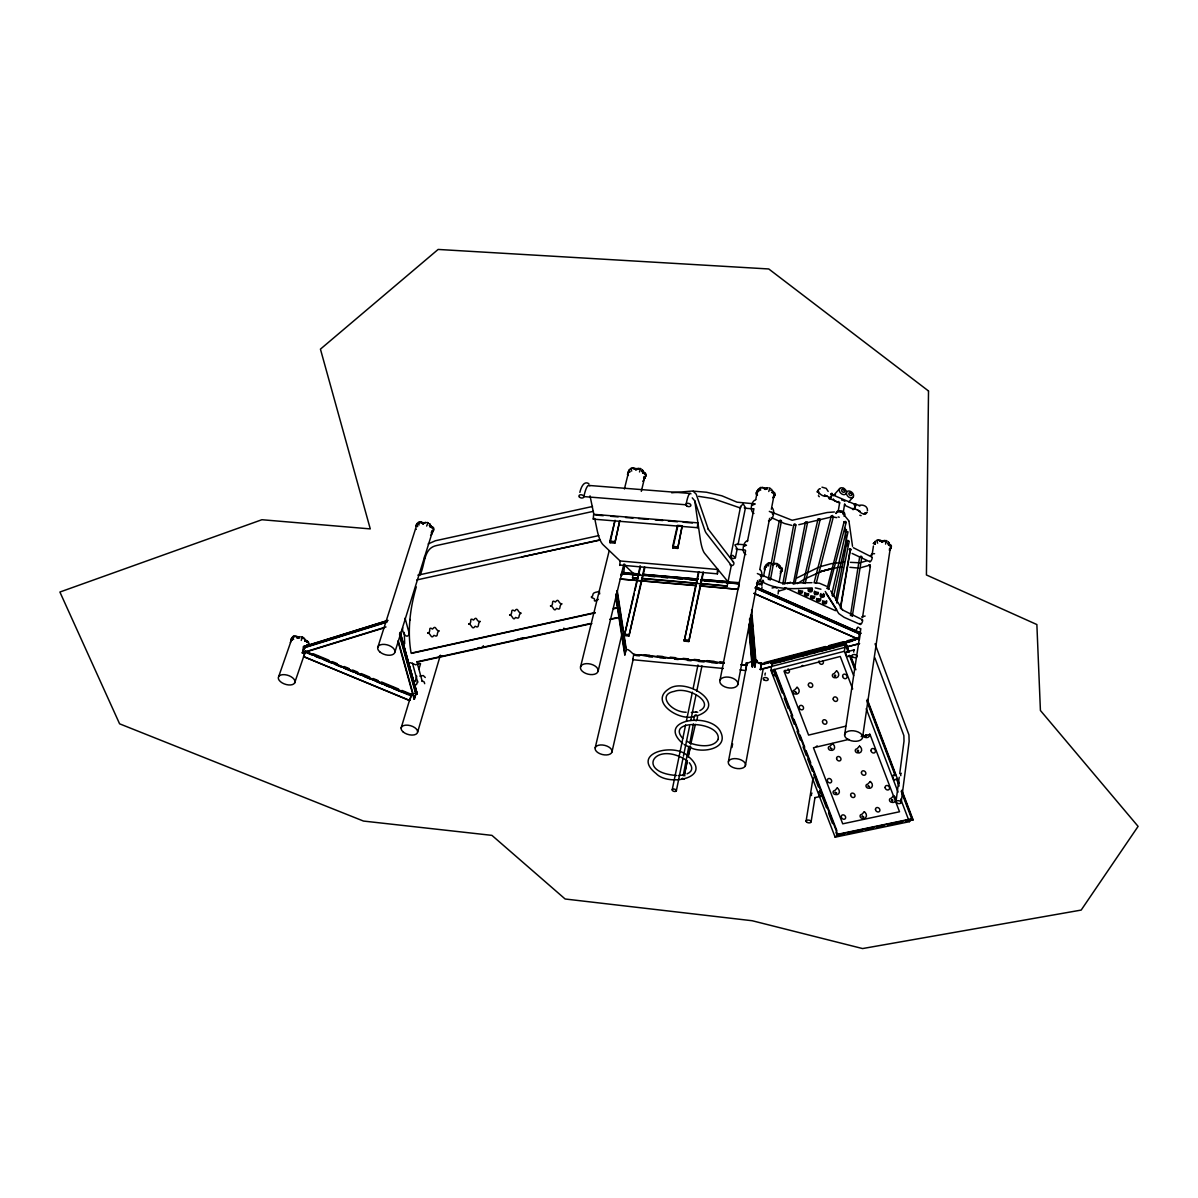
<?xml version="1.0" encoding="UTF-8"?>
<svg xmlns="http://www.w3.org/2000/svg" width="1198" height="1198" viewBox="0 0 1198 1198"><rect width="100%" height="100%" fill="white"/><g stroke="black" fill="none" stroke-linecap="round" stroke-linejoin="round"><path stroke-width="1.5" d="M424.556 558.732L424.556 556.516M550.496 606.068C554.554 605.349 550.361 598.79 555.348 602.025C559.137 597.218 557.998 603.972 561.982 603.852C558.283 605.364 561.907 611.13 556.606 608.329C553.686 612.912 553.581 606.038 550.496 605.844M509.644 615.068C513.702 614.14 509.464 607.835 514.766 610.995C518.075 606.188 517.656 613.106 521.175 613.151C517.266 614.754 521.115 619.875 515.559 617.464C512.909 621.777 512.654 614.918 509.644 614.844M480.054 621.358C477.283 623.035 479.964 629.13 475.157 626.24C471.997 630.897 471.892 624.218 468.718 623.859M739.256 582.932L739.061 582.513A1.827 0.839 -54.9 0 0 738.447 582.632L701.13 579.443M305.355 651.562L410.704 695.753L410.629 694.211M689.629 747.178L690.632 746.519L688.056 756.986L690.258 746.174L688.775 746.579L683.204 775.69M416.275 586.9C410.15 608 407.275 630.567 410.974 652.356M427.701 633.113C431.789 632.379 427.416 625.835 432.523 629.07C436.252 624.248 435.263 631.032 439.262 630.882C435.578 632.424 439.352 638.13 433.931 635.359C431.175 639.882 430.591 633.098 427.776 632.799M292.252 639.942L290.755 639.822L291.773 638.938L292.042 639.747L290.904 640.151L292.162 637.291L291.174 639.343M642.892 473.015L643.79 472.536L642.203 469.631L643.82 472.446L642.982 472.701L644.239 473.39L642.607 472.776M867.502 510.767C867.921 506.02 862.695 504.163 858.936 505.496M696.083 720.956C700.531 714.337 692.788 711.672 694.091 720.492M763.246 580.551L763.605 581.644M718.171 739.391C721.211 721.001 665.055 718.62 682.74 738.402M409.956 619.456L409.881 620.205M688.775 746.579C699.153 754.111 729.357 749.843 720.672 732.023C711.567 711.522 654.992 719.264 682.77 743.554M690.752 744.258L695.379 724.461M306.089 641.08A9.03 0.958 -67 0 1 306.329 641.484L304.112 637.995M296.834 637.381A9.03 0.913 -67 0 1 296.834 637.561L300.174 636.632M301.222 640.421L302.345 637.486A11.291 1.168 -67 0 0 302.345 637.261M399.518 633.997L416.125 693.912L417.114 693.927L400.521 635.554M623.694 573.213L624.697 564.243M805.176 583.516L820.166 519.408L819.312 518.719L818.009 519.123L803.259 582.902M761.778 588.562L762.048 586.975M684.942 775.78L682.935 775.226M901.181 802.42L909.132 741.532L908.938 734.868L875.034 643.79M895.969 801.866L899.234 777.217M899.713 773.638L904.011 741.158L903.861 735.572L874.884 657.837M778.086 593.923L778.61 590.015M782.728 583.366L784.75 584.07L795.876 524.934L794.813 523.855L793.78 524.424L782.773 584.07M795.876 524.934L794.888 525.233M862.635 736.905L890.369 547.411M844.59 735.123L859.161 639.657M860.284 632.304L860.838 628.636M862.515 617.614L870.362 566.205M872.039 555.198L873.432 546.018M859.37 639.642L754.021 593.399L859.37 639.642L860.464 632.784L756.163 586.915L755.294 587.859L860.344 634.027M858.562 638.998L859.385 633.607M853.635 675.627L844.365 651.278L845.369 644.824L772.066 664.081L770.913 670.446L835.141 837.177L909.327 821.693L911.798 819.147L901.166 791.249M850.46 615.547L859.685 556.785L861.062 556.142L861.811 557.01L852.302 616.206M811.121 821.738L814.969 797.539M806.089 821.199L813.113 777.562M833.119 596.499L831.996 595.166M842.973 514.152L844.68 503.804M838.226 511.276L839.678 502.531M851.239 549.867L850.266 548.849L840.337 608.12L841.43 609.033M840.622 608.195L850.55 548.864M818.009 519.123L820.166 519.408M427.746 523.421L426.653 526.057M850.026 550.182L849.232 549.403L850.266 548.849M866.813 512.489L864.402 513.702L866.813 512.489L865.51 514.092A5.406 2.696 34.7 0 1 858.861 511.082A2.501 1.258 34.7 0 0 857.648 510.138M833.583 596.304L848.034 531.882L846.237 531.178L846.387 532.241M771.257 666.777L760.431 669.622L761.149 664.126L755.953 661.88L751.64 609.917M760.431 669.622L761.419 664.336L858.652 638.669M745.351 765.777A8.76 4.837 11.1 0 0 734.209 758.619A8.76 4.837 11.1 0 0 731.124 766.495A8.76 4.837 11.1 0 0 745.351 765.777L763.231 668.559M779.089 582.348L781.111 571.341M750.367 617.075L754.575 667.091L755.953 661.88M846.087 531.253L846.402 529.546L831.891 593.819M770.479 579.547L781.425 521.01L780.647 520.127L779.314 520.651L768.292 579.308L770.359 579.802M752.134 666.762L753.512 661.521L752.134 666.762L748.81 627.902M754.575 667.091L755.564 661.805M629.849 471.832L628.77 471.248L629.594 471.668C627.917 472.94 628.651 470.14 629.579 472.132M739.945 669.817L745.515 670.581L746.489 665.07L740.948 664.546M728.429 761.509L747.193 662.584M761.793 585.657L762.841 580.161M763.53 576.493L765.267 567.343A8.191 5.077 10.6 0 1 768.817 564.513M737.713 684.807A9.18 5.316 11.3 0 0 726.018 677.065A9.18 5.316 11.3 0 0 722.813 685.765A9.18 5.316 11.3 0 0 737.713 684.807L757.675 580.566M759.787 569.604L769.595 518.39M771.347 509.255L773.788 496.451A8.581 5.541 10.8 0 1 773.039 497.739M836.728 602.938L849.232 541.301L848.214 540.508L847.211 540.553L835.665 600.453M781.425 521.01L779.299 520.801M731.918 747.552L732.637 743.883M737.998 544.791L745.47 507.653L743.179 503.864L740.574 506.514L730.54 557.325L733.086 558.672L735.422 557.729L737.204 548.759L734.883 544.91L737.025 544.147L745.545 544.835M719.968 680.314L745.62 550.676M747.432 541.541L753.931 508.671M755.743 499.551L757.196 492.243A8.581 5.541 10.8 0 1 759.203 489.892M699.587 585.972L738.268 589.356L739.301 583.74L700.695 580.386M641.799 578.619L727.171 586.062L731.334 565.396L706.341 533.29A71.581 11.037 -85.5 0 1 704.724 529.98L694.75 500.824L692.234 497.844M693.387 724.011L689.883 742.985M676.346 790.785A2.126 1.153 12 0 0 673.576 789.063A2.126 1.153 12 0 0 672.917 790.95A2.126 1.153 12 0 0 676.346 790.785L683.07 757.99M683.429 756.208L689.644 725.898M690.767 720.447L695.993 694.99M696.727 691.351L701.953 665.893M740.574 506.514L740.678 507.742M672.213 789.752L685.615 724.88M686.364 721.256L692.369 692.174M693.118 688.536L697.985 664.92M793.271 584.04L805.4 522.373L806.509 521.789L807.587 522.418L794.918 583.8M844.096 521.789C845.503 524.889 847.39 520.142 844.096 521.789L827.129 588.488M816.242 583.246L833.374 516.682L832.385 515.484L831.277 516.113L814.071 582.827L819.447 583.246L826.335 586.166M698.524 571.79L684.223 641.125L688.805 641.544L703.001 572.18M688.805 641.544L703.436 572.285M745.47 507.653L744.243 507.862M737.204 548.759L735.976 548.909M684.223 641.125L698.958 571.895M468.718 624.083C472.791 623.349 468.478 616.805 473.554 620.025C477.373 615.083 475.98 622.091 480.143 621.567M759.832 584.819L762.347 582.647M677.724 548.414L682.216 525.772L677.439 525.383L672.707 546.453L672.902 548.01L677.724 548.414L682.216 525.772M831.277 516.113L832.88 516.937M672.902 548.01L677.619 526.955M829.166 497.799L829.181 497.769A3.115 0.898 -65.4 0 0 830.409 498.278A3.115 0.898 -65.4 0 0 832.191 494.07A3.115 0.898 -65.4 0 0 830.633 494.325M724.326 662.988L633.817 654.497L632.634 659.694L723.307 668.484M611.938 752.074A8.641 4.732 13.2 0 0 600.572 744.961A8.641 4.732 13.2 0 0 598.206 752.823A8.641 4.732 13.2 0 0 611.938 752.074L633.248 659.095M861.811 557.01L859.685 556.785M639.987 566.744L640.196 565.845L624.398 635.599L628.935 636.018L644.419 567.133M617.24 590.659L626.329 649.615L624.742 654.782L625.536 651.323M628.935 636.018L644.928 567.238M595.196 747.851L622.166 633.143M624.398 635.599L634.146 593.998M634.985 590.374L640.496 566.864M638.085 578.29L632.514 577.81L633.428 573.513L624.188 564.737M598.371 599.374C596.978 599.629 593.504 603.328 594.567 599.045C593.953 597.832 588.937 597.892 592.621 595.93C592.86 591.677 595.72 592.725 599.554 591.303M623.844 564.078L621.223 574.995L622.047 572.359L639.687 574.112M598.072 671.359A9.045 5.196 13.7 0 0 586.121 663.662A9.045 5.196 13.7 0 0 583.726 672.348A9.045 5.196 13.7 0 0 598.072 671.359L620.354 578.634M641.319 491.36L644.809 476.804A8.446 5.436 13.7 0 1 644.165 478.092M695.918 585.657L620.414 579.053L621.642 573.528L697.011 580.072M614.859 543.128L619.755 520.651L614.859 543.128L610.096 542.724L609.857 541.167L615.038 520.261L610.096 542.724M580.536 666.927L609.198 550.736M624.413 488.994L628.441 472.656A8.446 5.436 13.7 0 1 629.085 471.368M297.418 638.264L298.751 636.887M846.192 522.358L828.477 589.446M852.602 615.937L850.625 615.188M792.776 583.351L794.963 583.606M875.349 543.817L874.24 543.278L875.049 542.799L875.064 543.652C873.327 544.91 874.181 542.17 875.034 544.102M422.804 523.945L425.589 522.268M807.572 522.493L806.808 522.732M417.593 732.188L440.37 655.186M417.114 693.927L400.147 632.619M413.19 694.196L411.363 695.154L409.776 700.441L303.633 656.624L409.596 700.605L411.184 695.319M416.47 684.687L417.608 681.018M416.125 693.912L414.164 699.213L415.751 693.912L399.608 635.704M401.12 728.04L409.761 699.422M415.152 681.542L416.769 676.181M418.941 669.023L420.558 663.662M757.885 489.802L758.798 488.604M593.759 518.315L593.235 519.108L593.654 514.331L697.76 522.852L698 525.083L697.431 527.704L593.354 519.138M394.936 651.997L432.718 530.849A8.536 5.151 17.3 0 1 431.205 533.14M746.069 662.883L745.71 664.336A1.752 1.153 60.5 0 1 746.369 665.025L740.978 664.785M746.504 665.414L747.837 663.063L751.116 661.7M847.166 540.672L847.615 541.541M420.019 575.025C425.335 564.453 423.194 548.22 436.566 545.539L593.414 511.321M377.699 647.654L416.215 526.671A8.536 5.151 17.3 0 1 419.18 523.646M579.862 492.378C580.731 488.544 583.516 480.218 588.862 483.633M417.353 523.107L416.035 526.057L416.949 524.784A9.06 6.739 -13.9 0 1 417.548 524.424M416.679 524.17L416.29 525.278L417.683 526.611M305.325 651.802L305.715 650.634M383.615 628.022L302.435 653.045L303.468 646.785L305.131 646.351M302.435 653.045L304.247 647.774L387.074 622.106M302.989 652.566L304.801 647.294M303.558 656.833L305.43 651.353L411.363 695.154M294.588 683.085A8.656 4.657 18.1 0 0 284.884 674.699A8.656 4.657 18.1 0 0 280.452 681.662A8.656 4.657 18.1 0 0 294.588 683.085L305.265 651.907M874.24 543.323L875.498 541.137L874.27 543.233M278.685 676.571L291.608 639.507A8.536 4.717 18.3 0 0 291.234 640.675M635.584 469.871L638.399 468.208M758.02 489.683L757.271 491.584L758.349 490.296A9.12 6.844 -4.3 0 1 758.903 489.937M757.99 489.742L757.585 490.806L758.349 490.296M766.091 564.992L765.687 565.995L766.84 563.988M782.159 570.188L781.725 571.266L782.159 570.188M764.743 489.398L767.633 487.706L766.241 487.96M905.883 821.439L913.161 819.881L912.247 818.668M772.53 564.842L773.893 563.524M620.055 565.037L717.407 573.842L717.722 569.32L717.407 573.842M628.096 471.488L628.71 471.248M881.533 541.99L884.409 540.328M772.605 514.376L772.381 512.834L769.311 511.366M760.745 576.538L760.505 575.01L757.361 573.528M870.542 555.677L872.279 553.731L874.57 553.686M599.614 592.755L599.659 593.923M718.351 738.971C714.263 747.971 699.392 746.549 689.898 742.97M752.479 505.182L754.635 504.223M643.596 477.927L644.12 479.23L644.494 477.673L643.685 477.942M744.347 546.168L746.519 545.21M785.049 587.649L835.246 610.591A1.677 1.018 9.4 0 0 836.489 609.318L825.257 591.468M780.302 573.572L780.737 572.105M857.379 627.947L858.112 627.078M856.196 629.878L857.678 627.452M776.559 566.639L777.262 564.228A10.827 3.025 -66.1 0 0 776.813 563.779M889.665 550.346L889.695 549.582M865.54 734.988L866.199 736.246L866.543 735.033M755.998 587.065L860.763 633.128L859.909 634.341M639.492 471.952L640.421 469.137A11.186 2.336 -66 0 0 639.507 468.957M858.981 633.442L860.464 632.784L859.7 633.877M859.251 633.532L859.879 632.634M859.505 633.682L860.194 632.679M634.386 654.512C633.517 655.351 628.501 648.043 626.329 649.615M768.772 491.509L769.64 488.634M417.144 526.072L416.245 525.233L416.949 524.784M885.547 544.102L886.34 541.226A11.231 3.564 -65.5 0 0 884.948 540.912M697.76 522.852L697.431 527.704M844.5 834.227L837.402 835.605M861.676 616.97L865.121 616.057M833.299 495.702L839.753 488.544M848.783 501.857L853.126 497.11M913.116 819.926L901.854 790.201M835.141 837.177L837.746 834.647L911.798 819.147M830.978 494.19L855.342 504.478M410.779 694.795L411.678 693.986M410.809 695.11L411.768 694.241M410.794 695.394L413.265 693.852M431.729 534.413L430.576 535.296M890.998 545.06L888.317 544.536M479.35 647.504L477.792 648.118M730.436 556.291L732.772 555.363L735.422 557.729M827.249 588.308L829.226 589.176M642.682 481.237L643.581 480.488M430.367 527.21L431.175 526.596M306.329 641.484L304.906 640.376L307.706 641.215L304.741 640.915M772.231 663.512L770.808 663.333L846.073 643.476L848.513 651.398M767.514 564.932A8.7 6.709 -3.9 0 0 766.406 565.606L764.624 566.564L766.735 566.579M419.809 676.121L423.268 675.537L425.275 677.499M854.309 649.795L846.237 652.041A2.591 1.228 74.9 0 0 845.953 654.123A2.591 1.228 74.9 0 0 846.956 656.399L848.274 656.579A2.591 1.228 74.9 0 0 848.588 655.74M772.096 492.722L774.492 492.588M699.857 710.639C715.326 702.717 688.311 686.14 674.249 691.381C656.833 694.466 670.595 712.106 686.154 712.256M797.164 583.666L803.768 579.577M687.038 773.863C693.163 771.392 692.624 766.69 689.269 762.722M644.539 478.466L643.79 478.751M796.895 577.96L818.983 567.073M883.63 541.167A8.985 4.088 73.6 0 0 883.016 541.331L881.953 541.062M428.15 543.952L435.353 540.762L592.516 506.484M482.195 647.145L482.974 646.381M773.923 564.213L772.006 564.153L773.923 564.213A8.671 4.298 73.6 0 1 774.582 564.048M765.986 566.519A8.656 4.313 73.6 0 0 765.672 566.639L766.45 566.849M790.56 582.183L787.191 583.651M805.161 578.754L822.307 571.012L837.956 567.478M757.256 584.909L763.381 581.719M766.54 488.619A9.09 4.463 72.6 0 0 766.211 488.724L762.228 487.257M432.059 532.646L433.826 529.636L431.909 532.736M432.059 532.631L432.448 531.627L431.699 531.882L432.583 532.406L431.325 532.182M880.635 541.017A8.985 2.83 -65.5 0 1 881.009 541.271L883.106 540.657M636.947 468.478L635.03 469.152A8.955 1.842 -66 0 0 634.655 468.912M424.107 522.553L422.235 523.226A9.03 1.198 -66.6 0 0 422.13 522.972M765.148 488.44L764.204 488.664A9.09 2.366 -65.7 0 0 763.89 488.44M299.171 637.501A9 6.035 72.7 0 0 298.706 637.65L295.082 636.093M418.252 522.328L419.3 521.879M637.725 469.062A8.955 4.777 71.7 0 0 636.977 469.197L633.143 467.774M630.852 468.328L631.96 467.864M773.354 497.979L774.881 495.223L773.384 497.245M439.097 656.354L442.481 655.92M523.691 637.905L520.531 638.294M560.275 629.549L558.972 630.193M417.174 664.411L419.644 663.437M759.802 487.811L760.985 487.346M767.798 563.255L768.936 562.835M876.532 540.358L877.73 539.924M695.888 712.016L697.745 712.211M697.101 715.85C729.477 704.469 685.316 676.765 668.858 688.91C648.373 701.773 680.464 722.394 695.05 716.149M636.977 469.197L635.03 469.152M415.946 664.905L410.285 662.674M766.211 488.724L764.204 488.664M298.706 637.65L296.834 637.561M820.42 566.624L831.172 563.674L844.246 562.147M303.438 646.89L388.017 620.429L303.588 646.591L304.816 647.908M304.022 647.534L385.951 622.136M302.21 652.805L386.011 626.958M765.073 488.499L765.342 489.473M765.672 566.639L766.406 565.606M883.016 541.331L881.009 541.271M772.066 587.978L775.046 587.349L777.053 588.218M861.647 562.296L867.008 560.754M870.332 565.007L860.883 567.672M778.505 591.138L785.109 589.251M879.003 539.849L882.132 542.065M764.279 662.674L825.467 646.516M829.061 645.557L843.467 641.754M847.061 640.81L857.858 637.95M761.149 664.126L858.487 638.429M763.965 664.081L769.341 662.659M772.935 661.715L837.552 644.674M841.146 643.715L855.507 639.927M778.266 660.637L792.627 656.848M805.206 653.539L808.8 652.596M828.552 647.384L833.943 645.962M846.522 642.652L851.913 641.23M770.868 663.288L845.968 643.521L849.247 652.296M779.733 661.805L785.094 660.398M788.658 659.454L794.034 658.046M802.96 655.695L808.321 654.288M811.9 653.359L817.261 651.937M820.84 651.008L835.141 647.249M760.176 669.397L859.625 643.581L845.204 647.369M859.865 562.805L850.34 562.341M770.913 670.446L844.365 651.278M831.712 568.481L820.435 571.701L832.685 568.301M798.796 524.709L831.038 517.072M845.668 726.198L808.59 735.093L783.986 671.09L840.262 656.459L852.677 689M848.798 739.406L813.457 747.747L842.718 823.82L899.518 811.765L870.003 734.419L861.167 736.5M814.685 797.688L820.69 796.37M411.318 653.105L595.241 612.522M613.451 608.509L617.09 607.7M411.378 653.404L595.286 612.837M613.496 608.809L617.135 608.015M417.398 661.7L590 623.574M609.977 619.156L617.255 617.554M417.488 662.075L591.872 623.544M610.037 619.531L619.126 617.539M417.847 575.19L598.79 535.596M416.829 579.937L600.048 539.834M600.138 540.073L522.178 556.875M838.226 834.182L910.45 819.058M848.064 833.523L862.56 830.454M866.124 829.75L873.402 828.192M876.966 827.489L884.244 825.916M887.808 825.212L902.319 822.142M518.42 639.163L517.102 639.163M430.022 526.835L432.942 527.06L430.262 526.102A9.06 6.739 -13.9 0 0 429.543 525.248M671.674 492.782L692.189 491.045L706.521 492.243L721.93 495.822L736.995 502.172L755.159 503.909M775.286 563.255L772.92 563.959L773.099 564.917M305.834 640.855L304.681 641.08M888.437 544.85L890.369 544.686M771.797 492.333L773.803 492.183M779.254 567.597L780.482 567.388L778.91 564.587M696.203 711.941L691.336 712.496M806.224 522.837L805.4 522.373M678.368 775.57L683.249 775.046M846.507 651.832L846.836 651.802A2.591 1.228 74.9 0 1 847.54 652.236M803.469 582.857L804.307 582.842M839.484 567.388L842.538 567.193M755.713 499.746C751.101 500.974 749.469 511.396 753.946 513.463M425.185 522.882L423.658 522.882A9.06 6.739 -13.9 0 0 422.25 522.942M747.642 540.583C742.925 541.84 741.248 552.488 745.83 554.584M858.681 568.092L849.891 567.313M784.75 583.082L811.974 582.692M812.169 587.904C794.079 588.697 775.091 590.884 759.233 579.937M834.362 511.98L827.174 512.519L792.148 520.261L771.737 512.205M821.978 487.182L826.171 488.335L828.177 491.42M415.137 693.283L417.114 693.313M415.122 693.552L417.174 693.582L400.222 632.304M676.615 775.48C635.374 772.56 654.393 740.394 685.84 759.861M637.306 468.987L636.048 468.912A8.955 6.649 -7.9 0 0 635.344 468.927M781.8 567.777L779.599 567.508L780.826 568.196L779.733 565.621M753.213 661.506L754.56 661.61M588.607 485.415L689.973 493.441M744.931 508.207L753.302 508.88M781.156 567.433L779.269 567.448M595.825 515.065L603.268 515.679M610.695 516.278L618.123 516.892M625.551 517.506L632.978 518.105M638.564 518.569L647.848 519.318M655.276 519.932L662.704 520.546M668.274 520.995L677.574 521.759M683.145 522.208L692.429 522.972M736.68 549.283L745.156 549.987M609.857 541.167L614.619 541.571M672.707 546.453L677.529 546.857M717.872 569.514L620.205 560.978L619.695 565.426M633.428 573.513L638.998 573.992M642.697 574.306L698.314 579.128L642.772 574.381M702.013 579.458L727.965 581.704L704.753 553.476A93.699 14.421 -85.5 0 1 700.066 537.812L694.75 500.824M621.537 572.839L639.927 574.426M643.611 574.74L696.937 579.368M700.62 579.697L739.256 583.621M638.22 575.22L621.642 573.528M649.256 576.178L654.767 576.657M662.12 577.286L667.63 577.765M676.825 578.574L682.336 579.053M689.689 579.682L695.214 580.161M704.394 580.97L709.905 581.449M717.258 582.078L722.783 582.557M726.452 582.887L739.301 583.74M638.04 578.035L632.514 577.81M641.754 578.364L697.446 583.201M701.159 583.531L727.171 586.062M695.888 585.388L620.414 579.053M699.572 585.717L738.268 589.356M624.188 634.191L628.725 634.611M684.043 639.702L688.64 640.121M644.299 654.752L649.825 655.276M657.193 655.965L662.719 656.489M670.086 657.178L675.612 657.702M682.98 658.391L688.506 658.9M694.031 659.424L699.557 659.948M706.925 660.637L714.293 661.326M719.818 661.85L723.517 662.195M724.356 663.228L633.817 654.497M635.794 655.531L639.492 655.875M648.717 656.744L652.416 657.103M659.799 657.792L665.339 658.316M674.564 659.185L678.263 659.529M687.487 660.398L691.186 660.742M698.569 661.431L704.11 661.955M711.492 662.644L717.033 663.168M698.599 496.346L713.154 498.608L739.855 507.817M644.614 472.626L643.835 472.536L645.363 473.045M829.39 497.934L830.978 497.11L831.756 493.801M768.487 520.965C773.294 520.127 775.51 510.797 771.991 507.623M815.284 587.874L820.944 589.221M791.773 525.368L784.57 523.541L771.227 517.566M781.68 583.067L759.832 574.501M755.683 660.218L757.121 660.472M755.414 660.368L757.061 660.652M755.159 660.562L756.986 660.877M421.711 680.749L423.807 681.617M833.898 517.117L836.743 517.641M770.119 562.775L771.886 563.389M756.522 583.306C761.479 582.513 763.74 572.809 760.146 569.544M420.408 521.804L424.137 523.286A9.03 5.541 71.2 0 1 424.571 523.167M302.225 637.8L302.989 638.025M859.82 515.26L861.122 515.634M756.792 661.67L762.168 664.561M301.596 636.737L302.944 637.201M427.012 522.403L428.345 522.882M776.604 563.36L777.846 563.824M639.777 468.328L641.08 468.822M769.026 487.841L770.329 488.32M885.771 540.448L887.044 540.927M313.487 653.838L328.806 660.173M332.205 661.581L337.312 663.692M344.126 666.507L349.232 668.619M352.631 670.026L357.738 672.138M361.152 673.546L369.658 677.065M373.057 678.472L378.164 680.584M381.578 681.991L398.59 689.03M402.004 690.437L410.51 693.956M307.047 652.521L407.335 693.971M305.176 652.131L311.974 654.947M315.388 656.354L320.495 658.466M323.894 659.873L332.4 663.378M335.814 664.785L340.921 666.897M344.32 668.304L352.841 671.823M356.24 673.231L361.347 675.343M364.746 676.75L369.853 678.862M376.666 681.677L381.773 683.788M385.172 685.196L390.278 687.308M393.693 688.715L400.491 691.531M693.223 491.27L696.203 494.19L708.347 529.366M422.235 523.226L423.149 523.616M429.498 523.691L431.639 527.464L430.262 526.102M860.239 624.428L844.186 617.359L838.81 613.616L826.276 593.639M755.923 587.349L860.748 633.442M755.054 588.038L860.194 634.251M881.983 541.062L880.275 540.148M871.994 557.145L853.32 547.696M869.823 561.712L852.137 553.446M889.245 543.473L890.069 545.479L888.781 544.132A9.045 6.903 -0.7 0 0 888.347 543.682M758.693 491.345C755.983 491.12 756.582 490.311 758.394 491.644M855.567 503.984L859.969 505.99M824.748 495.238L830.678 497.919M854.279 508.611L860.179 511.276M829.555 498.443L839.663 503.01M844.725 505.301L853.141 509.12M824.494 495.133L827.279 496.391A2.516 1.258 34.3 0 0 826.096 496.257A5.421 2.71 34.2 0 1 819.387 493.232L817.979 490.386L819.372 488.814A5.421 2.71 34.2 0 1 820.345 488.769M686.409 741.098L690.917 743.299M684.163 744.572L689.299 747.073M688.176 756.327C674.983 742.101 629.998 753.003 656.145 773.579C668.604 786.951 713.169 777.787 688.88 756.911M634.91 468.358L636.168 469.945M421.531 522.088L423.388 524.02M870.407 566.699L869.059 564.797M296.176 636.423L297.988 638.354M836.728 601.755L837.477 602.609M894.532 796.251L893.753 795.637L891.147 798.362A2.126 1.767 45.1 0 0 889.59 800.713L889.844 801.192A2.126 1.767 45.1 0 0 891.132 802.166L891.611 802.256A4.088 3.399 45.1 0 0 895.625 800.818M303.588 638.684L303.274 638.294M761 662.898L762.287 663.962M760.85 663.123L762.228 664.276M761.164 662.674L762.362 663.662M842.449 609.902L862.455 619.77A2.591 0.839 -66.1 0 1 861.542 623.484A2.591 0.839 -66.1 0 1 860.089 623.364M291.159 639.403L292.042 640.211M844.725 515.784L848.813 520.801M754.171 660.412L753.183 654.482M304.067 646.306L305.191 647.519M303.798 646.426L304.981 647.699M818.369 495.717L819.282 496.721M860.344 629.175L859.52 627.932M429.498 523.691L430.411 524.769M890.683 546.333L890.923 546.632A1.662 1.258 -0.5 0 1 889.455 548.684M888.781 544.132L889.62 544.611L888.137 541.736L888.961 542.799M771.452 489.143L773.054 492.004L772.59 490.91M733.431 562.057L708.168 529.067M781.605 568.99L781.815 569.275A1.587 1.228 -3.7 0 1 780.332 571.281M645.273 474.378L645.482 474.663A1.632 1.213 -7.6 0 1 643.85 476.654M830.738 590.884L842.733 610.231M308.096 642.712L307.931 642.413A11.351 8.641 -18.7 0 0 304.741 639.567M620.309 561.143L603.253 544.895A92.86 18.359 -85.6 0 1 596.933 529.231L594.717 518.494M431.235 526.566L430.711 525.443M870.212 566.968L869.538 564.647M308.365 641.799L308.725 642.622M775.256 670.64L792.672 715.88M794.019 719.354L798.707 731.544M800.039 735.018L804.727 747.193M806.074 750.682L810.761 762.856M812.094 766.331L836.878 830.708M774.088 669.308L837.746 834.647M773.549 670.251L782.204 692.953M784.271 698.135L788.239 708.632M790.98 715.55L794.289 724.311M797.029 731.229L800.324 739.99M803.064 746.908L806.359 755.668M807.751 759.098L812.394 771.347M813.786 774.777L818.429 787.026M819.836 790.455L826.53 807.871M828.552 813.098L832.52 823.595M835.934 832.266L837.222 835.8M852.527 546.303L848.978 521.25M850.625 655.755L855.896 669.757M867.262 699.407L899.144 783.267M850.505 656.624L854.488 667.076M867.771 701.923L895.655 775.106M896.973 778.595L898.964 783.821M901.63 790.8L911.588 816.931M845.369 644.824L848.034 651.787M849.352 655.276L854.668 669.218M866.633 700.605L895.191 775.555M896.523 779.044L899.174 786.023M866.229 708.662L898.051 792.133M900.701 799.081L909.327 821.693M416.829 661.625L422.265 681.482M433.541 527.704L433.841 528.588M398.335 641.125L414.538 699.213M397.931 641.065L414.164 699.213M424.302 682.321L424.676 683.684M400.746 635.509L416.53 692.534M402.768 627.857C401.33 631.66 407.035 640.496 409.267 633.652L405.059 618.153M412.456 663.153L417.773 682.561M645.827 473.719L646.036 474.618M590.03 495.867L593.968 514.915M627.842 472.701L628.007 473.689M615.697 594.073L625.116 654.812M615.862 597.712L624.742 654.782M616.85 590.614L623.095 631.151M623.664 634.85L625.656 647.744M782.189 568.391L782.324 569.215M774.896 493.262L775.046 494.16M844.83 528.093L847.226 545.779M756.507 493.187L756.387 492.198L756.522 493.187M764.534 567.238L764.638 568.151M891.342 545.704L891.432 546.573M750.622 615.248L754.965 667.151M750.727 625.386L752.868 650.843M749.918 618.917L753.512 661.521M749.514 618.887L750.143 626.284M750.772 633.697L751.401 641.11M751.865 646.665L752.658 655.92M748.9 624.248L752.524 666.792M751.7 615.458L752.629 626.584M752.943 630.283L753.707 639.552M754.171 645.123L754.95 654.393M404.28 632.409L404.669 643.715M563.899 628.081L563.914 629.025M483.378 645.857L483.393 646.8M421.007 523.271A8.536 5.151 17.3 0 1 423.089 523.256M429.288 525.353A8.536 5.151 17.3 0 1 432.014 528.004M772.83 564.153A8.191 5.077 10.6 0 1 774.941 564.513M778.67 566.175A8.191 5.077 10.6 0 1 781.291 570.038M765.088 488.694A8.581 5.541 10.8 0 1 767.304 489.069M772.65 492.108A8.581 5.541 10.8 0 1 773.983 495.014M633.742 469.137A8.446 5.436 13.7 0 1 638.04 469.466M641.948 471.218A8.446 5.436 13.7 0 1 644.434 473.899M297.733 637.591A8.536 4.717 18.3 0 1 299.889 637.965M305.595 640.84A8.536 4.717 18.3 0 1 306.808 642.173M890.099 548.789A8.521 5.376 8.3 0 1 889.26 550.017M879.646 541.286A8.521 5.376 8.3 0 1 884.034 541.646M887.853 543.368A8.521 5.376 8.3 0 1 890.069 545.989M895.4 779.254A2.591 1.213 76.5 0 1 893.483 779A2.591 1.213 76.5 0 1 893.169 775.256L893.423 775.016A2.591 1.213 76.5 0 1 894.741 775.675M900.806 775.705A2.591 1.213 76.5 0 1 901.285 773.264M811.465 795.547A2.531 1.258 76.9 0 1 812.004 793.151M853.755 652.086A2.591 1.228 74.9 0 1 854.039 650.005M765.058 675.148A2.531 1.288 75.1 0 1 765.402 673.111M822.951 660.937A2.426 2.067 50.4 0 1 821.484 664.321A2.426 2.067 50.4 0 1 819.133 660.832M788.074 668.918A2.411 2.022 51.3 0 1 789.347 671.853A2.411 2.022 51.3 0 1 786.801 672.947A2.411 2.022 51.3 0 1 785.094 670.191M817.201 745.875A2.411 2.007 48.7 0 1 816.302 746.414M802.735 665.369A4.043 3.414 51.1 0 1 801.222 666.283M895.22 797.074A4.088 3.399 45.1 0 1 895.685 798.003M863.264 734.898A2.111 1.782 47.2 0 0 863.399 735.916L863.668 736.396A2.111 1.782 47.2 0 0 864.956 737.354L865.42 737.444A4.088 3.444 47.2 0 0 869.703 734.06M889.545 545.03A8.97 2.875 -65.5 0 1 889.919 545.285M885.651 541.945A9.045 6.903 -0.7 0 1 886.265 542.23M885.756 541.93A8.985 4.088 73.6 0 1 886.131 542.245M877.64 543.173A1.647 0.749 73.5 0 1 877.176 541.586A1.647 0.749 73.5 0 1 877.58 540.627L877.76 540.523A11.216 5.121 73.6 0 1 878.538 540.313M889.575 545.27A11.291 8.626 -0.7 0 1 890.159 545.794M643.925 473A8.94 1.887 -66 0 1 644.165 473.225M641.649 470.844A8.955 6.649 -7.9 0 1 642.532 471.608M628.8 471.937A8.94 4.792 71.7 0 1 629.549 471.802M628.426 475.426A1.632 1.213 -8.1 0 1 628.216 473.33M631.735 471.069A1.647 0.884 71.6 0 1 631.286 469.496A1.647 0.884 71.6 0 1 631.825 468.583L632.05 468.493A11.186 5.975 71.7 0 1 632.978 468.313M642.398 472.087A11.186 8.311 -7.9 0 1 643.071 472.461M643.7 472.896A11.186 8.311 -7.9 0 1 644.809 473.854M307.467 644.554A1.662 1.258 -18.4 0 1 306.658 644.824M304.726 640.031A9 6.035 72.7 0 1 305.131 640.541M294.184 636.722A11.246 7.547 72.7 0 1 297.808 636.692M293.615 639.433A1.647 1.108 72.5 0 1 293.899 636.842M291.324 639.972A8.985 6.05 72.7 0 1 291.788 639.837M290.47 642.667A1.662 1.258 -18.7 0 1 290.485 641.993M433.242 528.647A1.662 1.228 -13.7 0 1 431.879 530.699M431.52 527.015A9.015 1.228 -66.6 0 1 431.624 527.27M416.425 525.892A9.015 5.556 71.2 0 1 417.293 525.727M427.192 522.897A11.276 1.512 -66.6 0 1 427.596 522.867M418.971 525.143A1.662 1.018 71 0 1 419.165 522.598L419.435 522.493A11.276 6.933 71.2 0 1 420.513 522.283M416.215 529.381A1.662 1.228 -14 0 1 415.601 528.992M430.381 525.997A11.306 8.431 -13.9 0 1 431.025 526.386M431.624 526.821A11.306 8.431 -13.9 0 1 432.643 527.809M690.947 493.846A23.316 3.804 -85.3 0 0 686.724 501.363L685.96 504.792L583.8 496.586L584.684 493.202A23.106 4.792 -85.4 0 1 589.835 485.819M732.517 561.413A2.186 2.141 -35.8 0 1 733.49 564.692A2.186 2.141 -35.8 0 1 730.046 564.842M774.507 494.22A1.662 1.258 -4.1 0 1 773.369 496.242M770.748 490.147A9.12 6.844 -4.3 0 1 771.242 490.536M757.57 491.45A9.075 4.478 72.6 0 1 757.915 491.345M757.525 495.044A1.662 1.243 -4.5 0 1 756.477 493.067M760.625 490.237A1.662 0.824 72.5 0 1 760.835 488.065L761.029 487.975A11.351 5.586 72.6 0 1 763.815 488.23M854.548 504.867A2.561 0.764 -65.3 0 1 855.507 505.286A2.561 0.764 -65.3 0 1 854.144 508.461A2.561 0.764 -65.3 0 1 852.961 508.596M838.87 501.453A4.043 2.845 41.6 0 1 836.339 501.558L835.41 501.153A4.043 2.845 41.6 0 1 833.254 498.922M833.883 495.223A4.043 2.845 41.6 0 1 835.485 494.924M845.309 504.972A4.043 2.845 41.7 0 1 844.44 505.002M818.818 494.04A3.115 0.884 -65.4 0 1 818.758 493.651M854.204 505.002A3.1 0.928 -65.3 0 1 855.791 504.762A3.1 0.928 -65.3 0 1 854.009 508.955A3.1 0.928 -65.3 0 1 852.736 508.461M864.597 513.268A3.1 0.943 -65.3 0 1 864.192 513.777M836.069 513.538A4.358 2.8 9.2 0 1 841.85 512.13A4.358 2.8 9.2 0 1 844.066 516.323M839.244 517.236A4.358 2.8 9.2 0 1 838.196 516.877M836.129 513.238A4.358 2.8 9.2 0 1 841.475 510.947A4.358 2.8 9.2 0 1 844.231 515.305M840.277 511.905A2.591 1.662 9.2 0 1 841.58 512.19M841.61 500.015A2.651 1.512 21.4 0 1 843.512 500.539L844.081 500.794A2.666 1.318 5 0 1 844.845 501.393M812.124 588.712A2.067 1.273 9.8 0 1 810.761 590.524A2.067 1.273 9.8 0 1 808.395 588.727M802.72 591.093A2.067 1.273 10 0 1 800.279 591.812A2.067 1.273 10 0 1 798.707 590.12M820.69 598.386A2.067 1.258 9.7 0 1 819.103 599.854A2.067 1.258 9.7 0 1 816.707 598.401M824.479 594.702A2.067 1.273 9.6 0 1 821.738 595.676A2.067 1.273 9.6 0 1 820.93 593.519M823.385 593.504A2.067 1.273 9.6 0 1 823.82 593.744M826.47 600.707A2.067 1.258 9.6 0 1 825.093 602.504A2.067 1.258 9.6 0 1 822.741 600.722M818.429 592.381A2.067 1.273 9.7 0 1 815.718 593.01A2.067 1.273 9.7 0 1 814.595 591.108M814.79 596.08A2.067 1.258 9.8 0 1 813.098 597.203A2.067 1.258 9.8 0 1 810.791 596.095M808.725 593.744A2.067 1.273 9.9 0 1 806.044 594.388A2.067 1.273 9.9 0 1 804.906 592.486M872.129 557.34A2.531 0.794 -65.6 0 1 871.845 559.286A2.531 0.794 -65.6 0 1 870.617 561.368M870.302 561.637A2.531 0.794 -65.6 0 1 869.643 561.173M861.647 620.07A2.591 0.839 -66.1 0 1 861.976 619.815M778.251 565.501A8.7 6.709 -3.9 0 1 778.715 565.875M779.149 566.28A8.7 6.709 -3.9 0 1 779.539 566.699M780.722 568.002A8.656 2.441 -66.1 0 0 780.572 567.852A10.857 8.386 -3.9 0 1 781.126 568.451M764.863 569.799A1.587 1.228 -4.1 0 1 764.893 567.852M768.772 565.98A1.587 0.794 73.5 0 1 768.337 564.453A1.587 0.794 73.5 0 1 768.787 563.524L768.981 563.419A10.842 5.376 73.6 0 1 771.138 563.345M622.496 574.411A9.973 6.08 13.7 0 1 621.403 575.699M830.394 748.121L831.741 748.735L830.394 748.121M834.467 675.537C835.53 678.338 836.474 673.65 834.467 675.537M835.186 792.387L836.533 793.001L835.186 792.387M857.379 750.682C858.457 753.482 859.37 748.87 857.379 750.682M862.186 816.212L863.548 816.826L862.186 816.212M868.101 786.023L869.463 786.652L868.101 786.023M891.582 800.144C892.63 802.93 893.678 798.377 891.582 800.144M928.51 390.982L926.428 574.965L1036.869 624.547L1040.418 710.489L1138.1 826.38L1081.18 910.076L862.575 948.561L752.194 920.738L565.127 898.994L491.929 835.365L363.488 821.064L119.59 723.817L59.9 592.037L261.913 519.722L370.272 528.902L320.435 349.142L438.139 249.439L768.757 268.966L928.51 390.982M684.298 778.85L682.276 778.49L684.298 778.85M817.455 491.36C816.811 494.609 818.608 488.395 817.455 491.36M687.323 760.58L684.402 774.986L687.263 760.58M308.755 643.611L308.47 644.704L308.755 643.611M797.059 687.293L794.574 690.108A2.082 1.752 50.6 0 0 793.106 692.519L793.361 692.998A2.082 1.752 50.6 0 0 794.618 693.942L795.083 694.016A4.013 3.384 50.6 0 0 797.838 687.892L797.059 687.293M795.083 691.71L796.281 692.624L795.083 691.71M836.563 670.865L834.003 673.725A2.111 1.797 49.6 0 0 832.49 676.181L832.745 676.66A2.111 1.797 49.6 0 0 834.033 677.619L834.497 677.694A4.073 3.459 49.7 0 0 837.342 671.464L836.563 670.865M832.46 743.584L829.944 746.354A2.096 1.752 48.1 0 0 828.447 748.72L828.702 749.199A2.096 1.752 48.1 0 0 829.974 750.158L830.439 750.248A4.028 3.369 48.1 0 0 833.239 744.198L832.46 743.584M837.252 787.94L834.736 790.635A2.082 1.722 47.1 0 0 833.239 792.971L833.494 793.435A2.082 1.722 47.1 0 0 834.766 794.394L835.216 794.484A4.028 3.324 47.1 0 0 838.016 788.539L837.252 787.94M859.505 746.129L856.929 748.9A2.111 1.767 47.2 0 0 855.402 751.296L855.657 751.775A2.111 1.767 47.2 0 0 856.944 752.733L857.409 752.823A4.073 3.414 47.2 0 0 860.284 746.728L859.505 746.129M870.227 781.53L867.651 784.256A2.111 1.752 46.1 0 0 866.124 786.607L866.379 787.086A2.111 1.752 46.1 0 0 867.666 788.044L868.131 788.149A4.058 3.384 46.1 0 0 871.006 782.129L870.227 781.53M864.297 811.765L861.751 814.445A2.096 1.737 45.8 0 0 860.224 816.766L860.478 817.246A2.096 1.737 45.8 0 0 861.751 818.204L862.216 818.309A4.043 3.339 45.8 0 0 865.076 812.379L864.297 811.765M645.917 475.666L644.614 478.376L645.917 475.666M629.16 470.185L628.77 471.233L629.893 469.122L629.16 470.185M891.207 547.591L890.713 548.714L891.207 547.591M873.387 543.413L874.211 543.233L873.372 543.413M819.507 791.474L819.237 791.728A2.531 1.258 76.8 0 0 819.881 795.921A2.531 1.258 76.8 0 0 821.588 794.304A2.531 1.258 76.8 0 0 819.507 791.474M774.866 675.612L773.519 675.447A2.531 1.273 75.1 0 1 772.515 673.216A2.531 1.273 75.1 0 1 772.845 671.165L773.459 670.925A2.531 1.273 75.1 0 1 775.046 672.917A2.531 1.273 75.1 0 1 774.866 675.612M294.004 636.138L293.001 636.542L294.019 636.138M843.796 488.395L842.868 487.975A4.073 2.845 41.5 0 0 839.289 489.593A4.073 2.845 41.5 0 0 841.88 494.01L842.808 494.43A4.073 2.845 41.5 0 0 846.387 492.797A4.073 2.845 41.7 0 1 850.056 491.24L850.984 491.659A4.073 2.845 41.7 0 1 853.575 496.062A4.073 2.845 41.7 0 1 850.011 497.694L849.082 497.275A4.073 2.845 41.7 0 1 846.492 492.857A4.073 2.845 41.5 0 0 843.796 488.395M843.572 489.623L843.182 489.443A1.767 1.228 41.5 0 0 842.748 492.049L843.152 492.228A1.767 1.228 41.5 0 0 843.572 489.623M850.775 492.887L850.37 492.707A1.752 1.228 41.7 0 0 849.951 495.313L850.355 495.493A1.752 1.228 41.7 0 0 850.775 492.887M379.706 651.787A8.91 4.987 17 0 0 394.456 653.21A8.91 4.987 17 0 0 384.813 644.434A8.91 4.987 17 0 0 379.706 651.787M402.992 731.813A8.506 4.567 16.1 0 0 417.114 733.296A8.506 4.567 16.1 0 0 407.979 725.194A8.506 4.567 16.1 0 0 402.992 731.813M847.33 739.046A9.105 5.151 9.2 0 0 862.365 738.223A9.105 5.151 9.2 0 0 851.164 730.735A9.105 5.151 9.2 0 0 847.33 739.046M896.733 802.96A2.621 1.423 8.6 0 0 901.091 802.78A2.621 1.423 8.6 0 0 897.901 800.683A2.621 1.423 8.6 0 0 896.733 802.96M806.883 822.262A2.546 1.363 10 0 0 811.061 822.098A2.546 1.363 10 0 0 807.886 820.061A2.546 1.363 10 0 0 806.883 822.262M852.677 656.998A2.606 1.542 9.1 0 0 856.989 656.699A2.606 1.542 9.1 0 0 853.77 654.497A2.606 1.542 9.1 0 0 852.677 656.998M764.039 679.94A2.531 1.483 10.7 0 0 768.173 679.67A2.531 1.483 10.7 0 0 764.968 677.529A2.531 1.483 10.7 0 0 764.039 679.94M842.613 676.346A2.441 2.082 49.2 0 0 846.207 678.427A2.441 2.082 49.2 0 0 845.713 674.459A2.441 2.082 49.2 0 0 842.613 676.346M833.194 699.078A2.426 2.052 49 0 0 836.743 701.174A2.426 2.052 49 0 0 836.249 697.236A2.426 2.052 49 0 0 833.194 699.078M799.216 707.509A2.411 2.022 50 0 0 802.72 709.59A2.411 2.022 50 0 0 802.211 705.697A2.411 2.022 50 0 0 799.216 707.509M885.097 787.61A2.441 2.037 45.4 0 0 888.691 789.752A2.441 2.037 45.4 0 0 888.212 785.858A2.441 2.037 45.4 0 0 885.097 787.61M808.365 685.046A2.411 2.037 50.2 0 0 811.9 687.113A2.411 2.037 50.2 0 0 811.39 683.189A2.411 2.037 50.2 0 0 808.365 685.046M827.324 780.587A2.411 1.992 47.5 0 0 830.828 782.698A2.411 1.992 47.5 0 0 830.334 778.85A2.411 1.992 47.5 0 0 827.324 780.587M841.295 816.931A2.411 1.977 46.4 0 0 844.8 819.058A2.411 1.977 46.4 0 0 844.32 815.224A2.411 1.977 46.4 0 0 841.295 816.931M836.593 758.604A2.411 2.022 47.6 0 0 840.127 760.715A2.411 2.022 47.6 0 0 839.633 756.837A2.411 2.022 47.6 0 0 836.593 758.604M861.437 772.89A2.426 2.037 46.5 0 0 865.001 775.031A2.426 2.037 46.5 0 0 864.522 771.138A2.426 2.037 46.5 0 0 861.437 772.89M822.502 721.885A2.411 2.022 48.9 0 0 826.036 723.981A2.411 2.022 48.9 0 0 825.542 720.073A2.411 2.022 48.9 0 0 822.502 721.885M850.625 795.187A2.426 2.007 46.5 0 0 854.159 797.314A2.426 2.007 46.5 0 0 853.665 793.45A2.426 2.007 46.5 0 0 850.625 795.187M875.483 809.608A2.441 2.022 45.4 0 0 879.047 811.75A2.441 2.022 45.4 0 0 878.568 807.886A2.441 2.022 45.4 0 0 875.483 809.608M870.991 750.652A2.441 2.052 46.6 0 0 874.57 752.778A2.441 2.052 46.6 0 0 874.091 748.855A2.441 2.052 46.6 0 0 870.991 750.652M579.413 497.035A2.486 1.572 14.7 0 0 583.621 497.38A2.486 1.572 14.7 0 0 581.12 494.759A2.486 1.572 14.7 0 0 579.413 497.035M686.798 506.005A2.516 1.602 12.4 0 0 690.857 505.601A2.516 1.602 12.4 0 0 687.607 503.34A2.516 1.602 12.4 0 0 686.798 506.005M811.121 598.087A2.067 1.258 9.8 0 0 814.505 597.787A2.067 1.258 9.8 0 0 811.885 596.02A2.067 1.258 9.8 0 0 811.121 598.087M808.77 591.408A2.067 1.273 9.8 0 0 812.169 591.093A2.067 1.273 9.8 0 0 809.534 589.311A2.067 1.273 9.8 0 0 808.77 591.408M817.126 600.737A2.067 1.258 9.7 0 0 820.51 600.438A2.067 1.258 9.7 0 0 817.905 598.671A2.067 1.258 9.7 0 0 817.126 600.737M820.81 596.724A2.067 1.273 9.6 0 0 824.209 596.424A2.067 1.273 9.6 0 0 821.588 594.642A2.067 1.273 9.6 0 0 820.81 596.724M814.805 594.073A2.067 1.273 9.7 0 0 818.189 593.759A2.067 1.273 9.7 0 0 815.568 591.977A2.067 1.273 9.7 0 0 814.805 594.073M823.116 603.388A2.067 1.258 9.6 0 0 826.5 603.088A2.067 1.258 9.6 0 0 823.895 601.321A2.067 1.258 9.6 0 0 823.116 603.388M805.116 595.436A2.067 1.258 9.9 0 0 808.485 595.136A2.067 1.258 9.9 0 0 805.865 593.369A2.067 1.258 9.9 0 0 805.116 595.436M799.096 592.785A2.067 1.273 10 0 0 802.465 592.486A2.067 1.273 10 0 0 799.845 590.704A2.067 1.273 10 0 0 799.096 592.785"/></g></svg>
